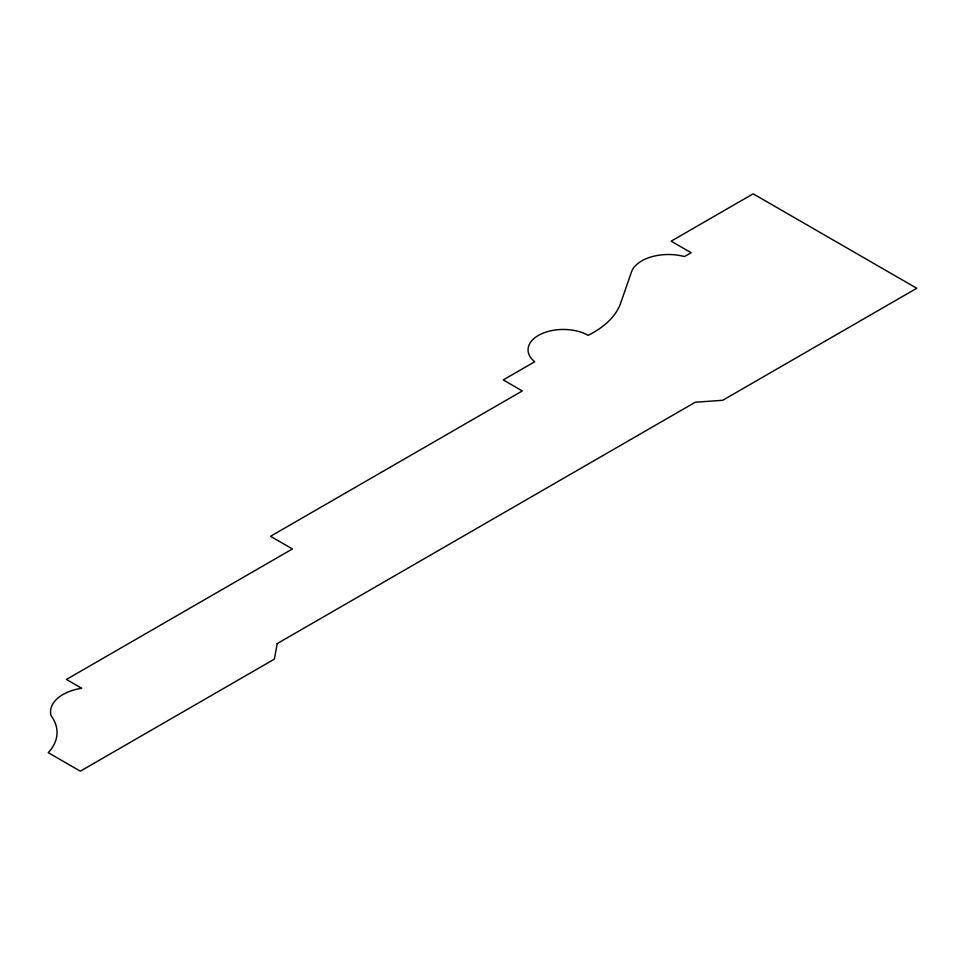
<?xml version="1.0" encoding="UTF-8"?>
<svg xmlns="http://www.w3.org/2000/svg" width="965" height="965" viewBox="0 0 965 965"><rect width="100%" height="100%" fill="white"/><g stroke="black" fill="none" stroke-linecap="round" stroke-linejoin="round"><path stroke-width="1.45" d="M277.196 643.619L274.35 659.143L80.312 771.18L48.25 752.664A73.859 42.641 0 0 0 51.133 715.789A42.279 24.402 0 0 1 81.663 688.262L66.416 679.457L292.455 548.952L270.526 536.299L522.318 390.934L503.26 379.921L534.731 361.754A35.295 20.374 0 0 1 540.388 334.36A35.295 20.374 0 0 1 588.143 335.325A99.262 57.309 0 0 0 620.579 303.384L631.086 273.107A37.744 21.797 0 0 1 684.487 256.581L691.157 252.734L671.145 241.178L753.17 193.82L916.75 288.27L722.701 400.294L695.307 402.224L277.196 643.619"/></g></svg>
